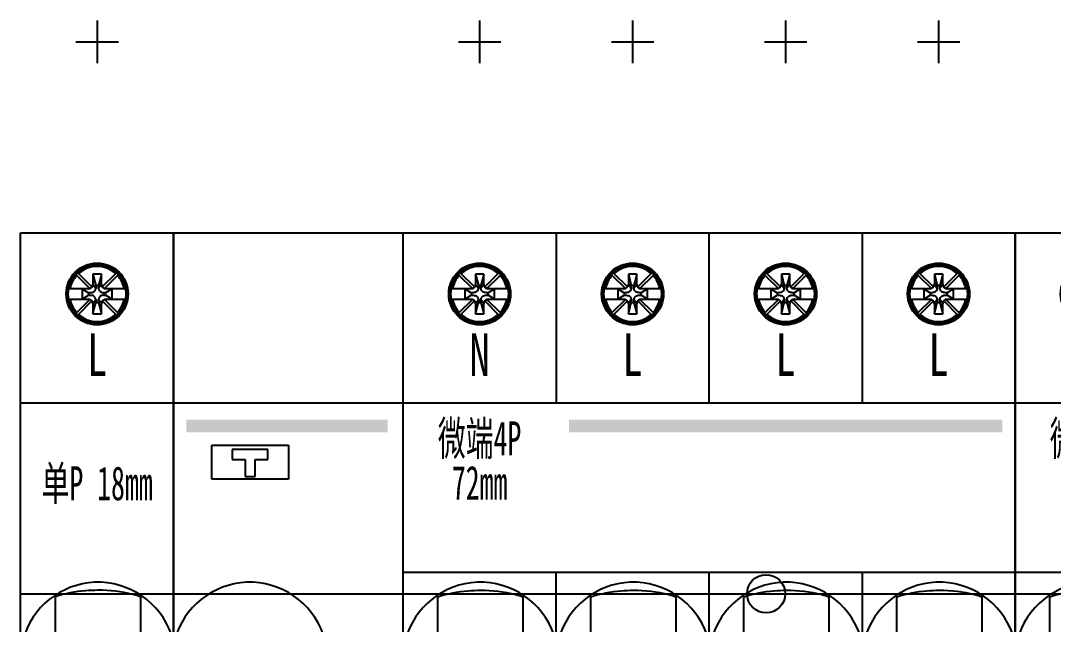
# Model space of a CAD drawing. Extents: x 1408835 to 1409435, y 398681 to 399681.
# Drawn here: x 1408989.8 to 1409111.3, y 398884 to 398955.1 of the extents above; entities that cross this region are included whole.
import ezdxf
from ezdxf.enums import TextEntityAlignment as Align

# ---------------------------------------------------------------- set-up
doc = ezdxf.new("R2010")
doc.units = 0
doc.header["$MEASUREMENT"] = 0
doc.styles.add('LY-SJ-元器件', font='', dxfattribs={"width": 0.6, "height": 4})
doc.styles.get('LY-SJ-元器件').set_extended_font_data('SimSun')

# ---------------------------------------------------------------- blocks, each defined once
blk = doc.blocks.new('微端1PN+ELE-45mm-2022.2')
h = blk.add_hatch(color=3)
h.dxf.hatch_style = 1
h.paths.add_polyline_path([(43.17, 19), (43.17, 20.5), (19.5, 20.5), (19.5, 19)])
at = {"color": 1}
for p, q in [((9, 67.5), (9, 62.5)), ((6.5, 65), (11.5, 65)), ((0, 0), (45, 0))]:
    blk.add_line(p, q, dxfattribs=at)
at = {"color": 0}
for p, q in [((0, 42.5), (45, 42.5)), ((0, -42.5), (0, 42.5)), ((18, -42.5), (18, 42.5)), ((18, 42.5), (18, -42.5)), ((45, -42.5), (45, 42.5)), ((0, 22.5), (45, 22.5)), ((22.5, 17.5), (31.5, 17.5)), ((22.5, 13.5), (22.5, 17.5)), ((31.5, 17.5), (31.5, 13.5)), ((24.9, 17), (24.9, 15.8)), ((29.1, 17), (24.9, 17)), ((24.9, 15.8), (26.4, 15.8)), ((26.4, 15.8), (26.4, 13.8)), ((27.6, 13.8), (27.6, 15.8)), ((27.6, 15.8), (29.1, 15.8)), ((29.1, 15.8), (29.1, 17)), ((31.5, 13.5), (22.5, 13.5)), ((26.4, 13.8), (27.6, 13.8))]:
    blk.add_line(p, q, dxfattribs=at)
at = {"color": 0, "linetype": 'Continuous', "lineweight": 25}
for p, q in [((6.7, 37.82), (6.49, 37.61)), ((6.81, 37.71), (6.7, 37.82)), ((8.39, 36.13), (6.81, 37.71)), ((11.19, 37.71), (9.61, 36.13)), ((11.3, 37.82), (11.19, 37.71)), ((11.51, 37.61), (11.3, 37.82)), ((6.49, 37.61), (6.6, 37.5)), ((6.6, 37.5), (8.15, 35.95)), ((8.5, 37.66), (8.5, 36.46)), ((8.5, 37.66), (8.85, 36.31)), ((9.5, 37.66), (8.5, 37.66)), ((8.5, 36.46), (8.85, 35.96)), ((9.5, 37.66), (9.15, 36.31)), ((9.5, 36.46), (9.15, 35.96)), ((9.5, 36.46), (9.5, 37.66)), ((9.85, 35.95), (11.4, 37.5)), ((11.4, 37.5), (11.51, 37.61)), ((7.95, 35.91), (5.59, 35.91)), ((7.25, 35.91), (8, 35.46)), ((7.25, 35.91), (7.25, 34.71)), ((8.25, 35.46), (8, 35.46)), ((8, 35.46), (8, 35.16)), ((9.15, 36.31), (8.85, 36.31)), ((8.85, 36.31), (8.85, 35.96)), ((9.15, 35.96), (9.15, 36.31)), ((10, 35.46), (9.75, 35.46)), ((10.75, 35.91), (10, 35.46)), ((10, 35.16), (10, 35.46)), ((12.42, 35.91), (10.05, 35.91)), ((10.75, 34.71), (10.75, 35.91)), ((5.58, 34.71), (7.95, 34.71)), ((8.15, 34.67), (6.6, 33.12)), ((6.81, 32.91), (8.39, 34.49)), ((7.25, 34.71), (8, 35.16)), ((8, 35.16), (8.25, 35.16)), ((8.5, 34.16), (8.85, 34.65)), ((8.5, 32.96), (8.85, 34.31)), ((8.5, 34.16), (8.5, 32.96)), ((8.85, 34.65), (8.85, 34.31)), ((8.85, 34.31), (9.15, 34.31)), ((9.15, 34.31), (9.15, 34.66)), ((9.5, 34.16), (9.15, 34.66)), ((9.15, 34.31), (9.5, 32.96)), ((9.5, 32.96), (9.5, 34.16)), ((9.61, 34.49), (11.19, 32.91)), ((9.75, 35.16), (10, 35.16)), ((11.4, 33.12), (9.85, 34.67)), ((10.75, 34.71), (10, 35.16)), ((10.05, 34.71), (12.41, 34.71)), ((6.6, 33.12), (6.49, 33.01)), ((6.49, 33.01), (6.7, 32.8)), ((6.7, 32.8), (6.81, 32.91)), ((8.5, 32.96), (9.5, 32.96)), ((11.19, 32.91), (11.3, 32.8)), ((11.3, 32.8), (11.51, 33.01)), ((11.51, 33.01), (11.4, 33.12)), ((9, 31.81), (9, 32.06)), ((4.1, -12.22), (4.1, -0.35)), ((14.1, -0.35), (14.1, -12.22))]:
    blk.add_line(p, q, dxfattribs=at)
at = {"color": 0}
for radius in [3.64, 3.39]:
    blk.add_circle((9, 35.31), radius, dxfattribs=at)
at = {"color": 0, "linetype": 'Continuous', "lineweight": 25}
blk.add_circle((9, 35.31), 3.5, dxfattribs=at)
for centre, radius, start, end in [((9, 35.31), 3.25, 47.6454, 132.3546), ((9, 35.31), 3.25, 137.6454, 169.3613), ((7.95, 36.46), 0.552, 270, 360), ((10.05, 36.46), 0.552, 180, 270), ((9, 35.31), 3.25, 10.6387, 42.3546), ((8.06, 37.76), 2.31, 274.6869, 276.011), ((8.18, 36.73), 1.27, 275.7409, 278.1372), ((8.25, 36.21), 0.747, 278.1332, 282.1859), ((8.31, 35.96), 0.494, 282.0203, 298.836), ((8.23, 36.09), 0.641, 299.0084, 316.9423), ((8.33, 36), 0.506, 316.5183, 337.4465), ((8.03, 36.13), 0.834, 337.6013, 343.0532), ((6.62, 36.56), 2.31, 342.9388, 344.9228), ((11.38, 36.56), 2.31, 195.0773, 196.4013), ((10.39, 36.26), 1.27, 196.1312, 198.5273), ((9.89, 36.09), 0.747, 198.5233, 202.5755), ((9.65, 35.99), 0.49, 202.3673, 217.7617), ((9.77, 36.09), 0.636, 218.1132, 238.5766), ((9.7, 35.97), 0.5, 238.269, 257.922), ((9.77, 36.3), 0.834, 257.9903, 263.442), ((9.94, 37.76), 2.31, 263.3277, 265.3115), ((9, 35.31), 3.25, 190.6387, 222.3546), ((7.95, 34.16), 0.552, 0, 90), ((8.06, 32.85), 2.31, 83.234, 85.2255), ((8.23, 34.32), 0.834, 77.8753, 83.3489), ((8.3, 34.65), 0.5, 58.0737, 77.8061), ((8.23, 34.53), 0.636, 37.8376, 58.3835), ((8.35, 34.62), 0.49, 22.029, 37.4855), ((8.11, 34.52), 0.747, 18.1694, 22.2379), ((7.61, 34.36), 1.27, 15.7681, 18.1735), ((6.61, 34.07), 2.31, 14.7102, 16.0393), ((11.38, 34.06), 2.31, 162.9388, 164.9228), ((9.97, 34.49), 0.834, 157.6013, 163.0532), ((9.67, 34.62), 0.506, 136.5183, 157.4465), ((9.77, 34.53), 0.641, 119.0082, 136.9423), ((9.69, 34.65), 0.494, 102.021, 118.8359), ((10.05, 34.16), 0.552, 90, 180), ((9.75, 34.41), 0.747, 98.1342, 102.1867), ((9.82, 33.89), 1.27, 95.7421, 98.1383), ((9.94, 32.85), 2.31, 94.6881, 96.0122), ((9, 35.31), 3.25, 317.6454, 349.3613), ((9, 35.31), 3.25, 227.6454, 312.3546), ((9.14, -7.83), 9.19, 87.8849, 160.4296), ((9.04, -7.86), 9.23, 15.0474, 87.2502), ((27, -7.83), 9.19, 87.8849, 160.4296), ((26.9, -7.86), 9.23, 15.0474, 87.2502), ((8.91, -15.23), 15.64, 94.6966, 107.9265), ((9.1, -16.72), 17.13, 89.9904, 94.9002), ((9.13, -16.15), 16.57, 75.7297, 90.1184), ((10, -12.56), 12.88, 72.7867, 75.5196), ((5.82, -26.43), 27.36, 72.3845, 73.0215)]:
    blk.add_arc(centre, radius, start, end, dxfattribs=at)
at = {"color": 0, "style": 'LY-SJ-元器件', "width": 0.7}
blk.add_text('L', height=5, dxfattribs=at).set_placement((9, 28.16), align=Align.MIDDLE)
at = {"color": 1, "style": 'LY-SJ-元器件', "width": 0.6}
blk.add_text('单P 18mm', height=4, dxfattribs=at).set_placement((9, 13.08), align=Align.MIDDLE)
blk = doc.blocks.new('微端4P-72mm-2022.1')
h = blk.add_hatch(color=3)
h.dxf.hatch_style = 1
h.paths.add_polyline_path([(70.5, 19), (70.5, 20.5), (19.5, 20.5), (19.5, 19)])
at = {"color": 1}
for p, q in [((9, 67.5), (9, 62.5)), ((27, 67.5), (27, 62.5)), ((45, 67.5), (45, 62.5)), ((63, 67.5), (63, 62.5)), ((6.5, 65), (11.5, 65)), ((24.5, 65), (29.5, 65)), ((42.5, 65), (47.5, 65)), ((60.5, 65), (65.5, 65)), ((0, 0), (72, 0))]:
    blk.add_line(p, q, dxfattribs=at)
at = {"color": 0}
for p, q in [((0, 42.5), (72, 42.5)), ((0, -42.5), (0, 42.5)), ((18, 42.5), (18, 22.5)), ((36, 22.5), (36, 42.5)), ((54, 42.5), (54, 22.5)), ((72, 42.5), (72, -42.5)), ((0, 22.5), (72, 22.5)), ((72, 2.5), (0, 2.5)), ((18, -12.97), (18, 2.5)), ((36, -12.97), (36, 2.5)), ((54, 2.5), (54, -42.5))]:
    blk.add_line(p, q, dxfattribs=at)
at = {"color": 0, "linetype": 'Continuous', "lineweight": 25}
for p, q in [((6.7, 37.82), (6.49, 37.61)), ((6.81, 37.71), (6.7, 37.82)), ((8.39, 36.13), (6.81, 37.71)), ((11.19, 37.71), (9.61, 36.13)), ((11.3, 37.82), (11.19, 37.71)), ((11.51, 37.61), (11.3, 37.82)), ((24.7, 37.82), (24.49, 37.61)), ((24.81, 37.71), (24.7, 37.82)), ((26.39, 36.13), (24.81, 37.71)), ((29.19, 37.71), (27.61, 36.13)), ((29.3, 37.82), (29.19, 37.71)), ((29.51, 37.61), (29.3, 37.82)), ((42.7, 37.82), (42.49, 37.61)), ((42.81, 37.71), (42.7, 37.82)), ((44.39, 36.13), (42.81, 37.71)), ((47.19, 37.71), (45.61, 36.13)), ((47.3, 37.82), (47.19, 37.71)), ((47.51, 37.61), (47.3, 37.82)), ((60.7, 37.82), (60.49, 37.61)), ((60.81, 37.71), (60.7, 37.82)), ((62.39, 36.13), (60.81, 37.71)), ((65.19, 37.71), (63.61, 36.13)), ((65.3, 37.82), (65.19, 37.71)), ((65.51, 37.61), (65.3, 37.82)), ((6.49, 37.61), (6.6, 37.5)), ((6.6, 37.5), (8.15, 35.95)), ((9.5, 37.66), (8.5, 37.66)), ((8.5, 37.66), (8.5, 36.46)), ((8.5, 37.66), (8.85, 36.31)), ((8.5, 36.46), (8.85, 35.96)), ((9.5, 37.66), (9.15, 36.31)), ((9.5, 36.46), (9.15, 35.96)), ((9.5, 36.46), (9.5, 37.66)), ((9.85, 35.95), (11.4, 37.5)), ((11.4, 37.5), (11.51, 37.61)), ((24.49, 37.61), (24.6, 37.5)), ((24.6, 37.5), (26.15, 35.95)), ((26.5, 37.66), (26.5, 36.46)), ((27.5, 37.66), (26.5, 37.66)), ((26.5, 37.66), (26.85, 36.31)), ((26.5, 36.46), (26.85, 35.96)), ((27.5, 37.66), (27.15, 36.31)), ((27.5, 36.46), (27.15, 35.96)), ((27.5, 36.46), (27.5, 37.66)), ((27.85, 35.95), (29.4, 37.5)), ((29.4, 37.5), (29.51, 37.61)), ((42.49, 37.61), (42.6, 37.5)), ((42.6, 37.5), (44.15, 35.95)), ((44.5, 37.66), (44.5, 36.46)), ((45.5, 37.66), (44.5, 37.66)), ((44.5, 37.66), (44.85, 36.31)), ((44.5, 36.46), (44.85, 35.96)), ((45.5, 37.66), (45.15, 36.31)), ((45.5, 36.46), (45.15, 35.96)), ((45.5, 36.46), (45.5, 37.66)), ((45.85, 35.95), (47.4, 37.5)), ((47.4, 37.5), (47.51, 37.61)), ((60.49, 37.61), (60.6, 37.5)), ((60.6, 37.5), (62.15, 35.95)), ((62.5, 37.66), (62.5, 36.46)), ((62.5, 37.66), (62.85, 36.31)), ((63.5, 37.66), (62.5, 37.66)), ((62.5, 36.46), (62.85, 35.96)), ((63.5, 37.66), (63.15, 36.31)), ((63.5, 36.46), (63.15, 35.96)), ((63.5, 36.46), (63.5, 37.66)), ((63.85, 35.95), (65.4, 37.5)), ((65.4, 37.5), (65.51, 37.61)), ((7.95, 35.91), (5.59, 35.91)), ((7.25, 35.91), (7.25, 34.71)), ((7.25, 35.91), (8, 35.46)), ((8, 35.46), (8, 35.16)), ((8.25, 35.46), (8, 35.46)), ((9.15, 36.31), (8.85, 36.31)), ((8.85, 36.31), (8.85, 35.96)), ((9.15, 35.96), (9.15, 36.31)), ((10, 35.46), (9.75, 35.46)), ((10.75, 35.91), (10, 35.46)), ((10, 35.16), (10, 35.46)), ((12.42, 35.91), (10.05, 35.91)), ((10.75, 34.71), (10.75, 35.91)), ((25.95, 35.91), (23.59, 35.91)), ((25.25, 35.91), (25.25, 34.71)), ((25.25, 35.91), (26, 35.46)), ((26, 35.46), (26, 35.16)), ((26.25, 35.46), (26, 35.46)), ((27.15, 36.31), (26.85, 36.31)), ((26.85, 36.31), (26.85, 35.96)), ((27.15, 35.96), (27.15, 36.31)), ((28, 35.46), (27.75, 35.46)), ((28.75, 35.91), (28, 35.46)), ((28, 35.16), (28, 35.46)), ((30.42, 35.91), (28.05, 35.91)), ((28.75, 34.71), (28.75, 35.91)), ((43.95, 35.91), (41.59, 35.91)), ((43.25, 35.91), (43.25, 34.71)), ((43.25, 35.91), (44, 35.46)), ((44, 35.46), (44, 35.16)), ((44.25, 35.46), (44, 35.46)), ((44.85, 36.31), (44.85, 35.96)), ((45.15, 36.31), (44.85, 36.31)), ((45.15, 35.96), (45.15, 36.31)), ((46, 35.46), (45.75, 35.46)), ((46.75, 35.91), (46, 35.46)), ((46, 35.16), (46, 35.46)), ((48.42, 35.91), (46.05, 35.91)), ((46.75, 34.71), (46.75, 35.91)), ((61.95, 35.91), (59.59, 35.91)), ((61.25, 35.91), (61.25, 34.71)), ((61.25, 35.91), (62, 35.46)), ((62, 35.46), (62, 35.16)), ((62.25, 35.46), (62, 35.46)), ((62.85, 36.31), (62.85, 35.96)), ((63.15, 36.31), (62.85, 36.31)), ((63.15, 35.96), (63.15, 36.31)), ((64, 35.46), (63.75, 35.46)), ((64.75, 35.91), (64, 35.46)), ((64, 35.16), (64, 35.46)), ((66.42, 35.91), (64.05, 35.91)), ((64.75, 34.71), (64.75, 35.91)), ((5.58, 34.71), (7.95, 34.71)), ((8.15, 34.67), (6.6, 33.12)), ((6.81, 32.91), (8.39, 34.49)), ((7.25, 34.71), (8, 35.16)), ((8, 35.16), (8.25, 35.16)), ((8.5, 34.16), (8.85, 34.65)), ((8.5, 32.96), (8.85, 34.31)), ((8.5, 34.16), (8.5, 32.96)), ((8.85, 34.65), (8.85, 34.31)), ((8.85, 34.31), (9.15, 34.31)), ((9.15, 34.31), (9.15, 34.66)), ((9.5, 34.16), (9.15, 34.66)), ((9.15, 34.31), (9.5, 32.96)), ((9.5, 32.96), (9.5, 34.16)), ((9.61, 34.49), (11.19, 32.91)), ((9.75, 35.16), (10, 35.16)), ((11.4, 33.12), (9.85, 34.67)), ((10.75, 34.71), (10, 35.16)), ((10.05, 34.71), (12.41, 34.71)), ((23.58, 34.71), (25.95, 34.71)), ((26.15, 34.67), (24.6, 33.12)), ((24.81, 32.91), (26.39, 34.49)), ((25.25, 34.71), (26, 35.16)), ((26, 35.16), (26.25, 35.16)), ((26.5, 34.16), (26.85, 34.65)), ((26.5, 32.96), (26.85, 34.31)), ((26.5, 34.16), (26.5, 32.96)), ((26.85, 34.65), (26.85, 34.31)), ((26.85, 34.31), (27.15, 34.31)), ((27.15, 34.31), (27.15, 34.66)), ((27.5, 34.16), (27.15, 34.66)), ((27.15, 34.31), (27.5, 32.96)), ((27.5, 32.96), (27.5, 34.16)), ((27.61, 34.49), (29.19, 32.91)), ((27.75, 35.16), (28, 35.16)), ((29.4, 33.12), (27.85, 34.67)), ((28.75, 34.71), (28, 35.16)), ((28.05, 34.71), (30.41, 34.71)), ((41.58, 34.71), (43.95, 34.71)), ((44.15, 34.67), (42.6, 33.12)), ((42.81, 32.91), (44.39, 34.49)), ((43.25, 34.71), (44, 35.16)), ((44, 35.16), (44.25, 35.16)), ((44.5, 34.16), (44.85, 34.65)), ((44.5, 32.96), (44.85, 34.31)), ((44.5, 34.16), (44.5, 32.96)), ((44.85, 34.65), (44.85, 34.31)), ((44.85, 34.31), (45.15, 34.31)), ((45.15, 34.31), (45.15, 34.66)), ((45.5, 34.16), (45.15, 34.66)), ((45.15, 34.31), (45.5, 32.96)), ((45.5, 32.96), (45.5, 34.16)), ((45.61, 34.49), (47.19, 32.91)), ((45.75, 35.16), (46, 35.16)), ((47.4, 33.12), (45.85, 34.67)), ((46.75, 34.71), (46, 35.16)), ((46.05, 34.71), (48.41, 34.71)), ((59.58, 34.71), (61.95, 34.71)), ((62.15, 34.67), (60.6, 33.12)), ((60.81, 32.91), (62.39, 34.49)), ((61.25, 34.71), (62, 35.16)), ((62, 35.16), (62.25, 35.16)), ((62.5, 34.16), (62.85, 34.65)), ((62.5, 32.96), (62.85, 34.31)), ((62.5, 34.16), (62.5, 32.96)), ((62.85, 34.65), (62.85, 34.31)), ((62.85, 34.31), (63.15, 34.31)), ((63.15, 34.31), (63.15, 34.66)), ((63.5, 34.16), (63.15, 34.66)), ((63.15, 34.31), (63.5, 32.96)), ((63.5, 32.96), (63.5, 34.16)), ((63.61, 34.49), (65.19, 32.91)), ((63.75, 35.16), (64, 35.16)), ((65.4, 33.12), (63.85, 34.67)), ((64.75, 34.71), (64, 35.16)), ((64.05, 34.71), (66.41, 34.71)), ((6.6, 33.12), (6.49, 33.01)), ((6.49, 33.01), (6.7, 32.8)), ((6.7, 32.8), (6.81, 32.91)), ((8.5, 32.96), (9.5, 32.96)), ((11.19, 32.91), (11.3, 32.8)), ((11.3, 32.8), (11.51, 33.01)), ((11.51, 33.01), (11.4, 33.12)), ((24.6, 33.12), (24.49, 33.01)), ((24.49, 33.01), (24.7, 32.8)), ((24.7, 32.8), (24.81, 32.91)), ((26.5, 32.96), (27.5, 32.96)), ((29.19, 32.91), (29.3, 32.8)), ((29.3, 32.8), (29.51, 33.01)), ((29.51, 33.01), (29.4, 33.12)), ((42.6, 33.12), (42.49, 33.01)), ((42.49, 33.01), (42.7, 32.8)), ((42.7, 32.8), (42.81, 32.91)), ((44.5, 32.96), (45.5, 32.96)), ((47.19, 32.91), (47.3, 32.8)), ((47.3, 32.8), (47.51, 33.01)), ((47.51, 33.01), (47.4, 33.12)), ((60.6, 33.12), (60.49, 33.01)), ((60.49, 33.01), (60.7, 32.8)), ((60.7, 32.8), (60.81, 32.91)), ((62.5, 32.96), (63.5, 32.96)), ((65.19, 32.91), (65.3, 32.8)), ((65.3, 32.8), (65.51, 33.01)), ((65.51, 33.01), (65.4, 33.12)), ((9, 31.81), (9, 32.06)), ((27, 31.81), (27, 32.06)), ((45, 31.81), (45, 32.06)), ((63, 31.81), (63, 32.06)), ((4.1, -12.22), (4.1, -0.35)), ((14.1, -0.35), (14.1, -12.22)), ((22.1, -12.22), (22.1, -0.35)), ((32.1, -0.35), (32.1, -12.22)), ((40.1, -12.22), (40.1, -0.35)), ((50.1, -0.35), (50.1, -12.22)), ((58.1, -12.22), (58.1, -0.35)), ((68.1, -0.35), (68.1, -12.22))]:
    blk.add_line(p, q, dxfattribs=at)
for points in [[(8.85, 35.96, -0.008657), (8.83, 35.88, -0.023793), (8.8, 35.81, -0.091571), (8.7, 35.65, -0.078411), (8.54, 35.53, -0.073505), (8.41, 35.48, -0.017685), (8.36, 35.47, -0.010456), (8.3, 35.46, -0.005778), (8.25, 35.46)], [(9.75, 35.46, -0.008656), (9.67, 35.47, -0.023792), (9.59, 35.48, -0.085963), (9.43, 35.54, -0.089526), (9.26, 35.69, -0.067272), (9.2, 35.81, -0.017683), (9.18, 35.86, -0.010455), (9.16, 35.91, -0.005777), (9.15, 35.96)], [(26.85, 35.96, -0.008657), (26.83, 35.88, -0.023793), (26.8, 35.81, -0.091571), (26.7, 35.65, -0.078411), (26.54, 35.53, -0.073505), (26.41, 35.48, -0.017685), (26.36, 35.47, -0.010456), (26.3, 35.46, -0.005778), (26.25, 35.46)], [(27.75, 35.46, -0.008656), (27.67, 35.47, -0.023792), (27.59, 35.48, -0.085963), (27.43, 35.54, -0.089526), (27.26, 35.69, -0.067272), (27.2, 35.81, -0.017683), (27.18, 35.86, -0.010455), (27.16, 35.91, -0.005777), (27.15, 35.96)], [(44.85, 35.96, -0.008657), (44.83, 35.88, -0.023793), (44.8, 35.81, -0.091571), (44.7, 35.65, -0.078411), (44.54, 35.53, -0.073505), (44.41, 35.48, -0.017685), (44.36, 35.47, -0.010456), (44.3, 35.46, -0.005778), (44.25, 35.46)], [(45.75, 35.46, -0.008656), (45.67, 35.47, -0.023792), (45.59, 35.48, -0.085963), (45.43, 35.54, -0.089526), (45.26, 35.69, -0.067272), (45.2, 35.81, -0.017683), (45.18, 35.86, -0.010455), (45.16, 35.91, -0.005777), (45.15, 35.96)], [(62.85, 35.96, -0.008657), (62.83, 35.88, -0.023793), (62.8, 35.81, -0.091571), (62.7, 35.65, -0.078411), (62.54, 35.53, -0.073505), (62.41, 35.48, -0.017685), (62.36, 35.47, -0.010456), (62.3, 35.46, -0.005778), (62.25, 35.46)], [(63.75, 35.46, -0.008656), (63.67, 35.47, -0.023792), (63.59, 35.48, -0.085963), (63.43, 35.54, -0.089526), (63.26, 35.69, -0.067272), (63.2, 35.81, -0.017683), (63.18, 35.86, -0.010455), (63.16, 35.91, -0.005777), (63.15, 35.96)], [(8.25, 35.16, -0.00869), (8.33, 35.15, -0.023887), (8.41, 35.14, -0.086312), (8.57, 35.07, -0.089889), (8.74, 34.92, -0.067544), (8.8, 34.81, -0.017754), (8.82, 34.76, -0.010496), (8.84, 34.71, -0.005799), (8.85, 34.65)], [(9.15, 34.66, -0.008657), (9.17, 34.74, -0.023793), (9.2, 34.81, -0.091571), (9.3, 34.96, -0.078412), (9.46, 35.09, -0.073501), (9.59, 35.14, -0.017684), (9.64, 35.15, -0.010456), (9.7, 35.15, -0.005777), (9.75, 35.16)], [(26.25, 35.16, -0.00869), (26.33, 35.15, -0.023887), (26.41, 35.14, -0.086312), (26.57, 35.07, -0.089889), (26.74, 34.92, -0.067544), (26.8, 34.81, -0.017754), (26.82, 34.76, -0.010496), (26.84, 34.71, -0.005799), (26.85, 34.65)], [(27.15, 34.66, -0.008657), (27.17, 34.74, -0.023793), (27.2, 34.81, -0.091571), (27.3, 34.96, -0.078412), (27.46, 35.09, -0.073501), (27.59, 35.14, -0.017684), (27.64, 35.15, -0.010456), (27.7, 35.15, -0.005777), (27.75, 35.16)], [(44.25, 35.16, -0.00869), (44.33, 35.15, -0.023887), (44.41, 35.14, -0.086312), (44.57, 35.07, -0.089889), (44.74, 34.92, -0.067544), (44.8, 34.81, -0.017754), (44.82, 34.76, -0.010496), (44.84, 34.71, -0.005799), (44.85, 34.65)], [(45.15, 34.66, -0.008657), (45.17, 34.74, -0.023793), (45.2, 34.81, -0.091571), (45.3, 34.96, -0.078412), (45.46, 35.09, -0.073501), (45.59, 35.14, -0.017684), (45.64, 35.15, -0.010456), (45.7, 35.15, -0.005777), (45.75, 35.16)], [(62.25, 35.16, -0.00869), (62.33, 35.15, -0.023887), (62.41, 35.14, -0.086312), (62.57, 35.07, -0.089889), (62.74, 34.92, -0.067544), (62.8, 34.81, -0.017754), (62.82, 34.76, -0.010496), (62.84, 34.71, -0.005799), (62.85, 34.65)], [(63.15, 34.66, -0.008657), (63.17, 34.74, -0.023793), (63.2, 34.81, -0.091571), (63.3, 34.96, -0.078412), (63.46, 35.09, -0.073501), (63.59, 35.14, -0.017684), (63.64, 35.15, -0.010456), (63.7, 35.15, -0.005777), (63.75, 35.16)], [(17.95, -5.47, 0.325898), (9.48, 1.36, 0.327549), (0.48, -4.75, 0.019903), (0.25, -5.47)], [(35.95, -5.47, 0.325898), (27.48, 1.36, 0.327549), (18.48, -4.75, 0.019903), (18.25, -5.47)], [(53.95, -5.47, 0.325898), (45.48, 1.36, 0.327549), (36.48, -4.75, 0.019903), (36.25, -5.47)], [(71.95, -5.47, 0.325898), (63.48, 1.36, 0.327549), (54.48, -4.75, 0.019903), (54.25, -5.47)], [(4.1, -0.35, -0.057791), (7.63, 0.35, -0.021426), (9.1, 0.42)], [(9.1, 0.42, -0.062866), (13.22, -0.09, -0.011925), (13.81, -0.26, -0.00278), (14.1, -0.35)], [(22.1, -0.35, -0.057791), (25.63, 0.35, -0.021426), (27.1, 0.42)], [(27.1, 0.42, -0.062866), (31.22, -0.09, -0.011925), (31.81, -0.26, -0.00278), (32.1, -0.35)], [(40.1, -0.35, -0.057791), (43.63, 0.35, -0.021426), (45.1, 0.42)], [(45.1, 0.42, -0.062866), (49.22, -0.09, -0.011925), (49.81, -0.26, -0.00278), (50.1, -0.35)], [(58.1, -0.35, -0.057791), (61.63, 0.35, -0.021426), (63.1, 0.42)], [(63.1, 0.42, -0.062866), (67.22, -0.09, -0.011925), (67.81, -0.26, -0.00278), (68.1, -0.35)]]:
    blk.add_lwpolyline(points, format="xyb", dxfattribs=at)
at = {"color": 0}
for centre, radius in [((9, 35.31), 3.64), ((27, 35.31), 3.64), ((45, 35.31), 3.64), ((63, 35.31), 3.64), ((9, 35.31), 3.39), ((27, 35.31), 3.39), ((45, 35.31), 3.39), ((63, 35.31), 3.39)]:
    blk.add_circle(centre, radius, dxfattribs=at)
at = {"color": 0, "linetype": 'Continuous', "lineweight": 25}
for centre in [(9, 35.31), (27, 35.31), (45, 35.31), (63, 35.31)]:
    blk.add_circle(centre, 3.5, dxfattribs=at)
for centre, radius, start, end in [((9, 35.31), 3.25, 47.6454, 132.3546), ((27, 35.31), 3.25, 47.6454, 132.3546), ((45, 35.31), 3.25, 47.6454, 132.3546), ((63, 35.31), 3.25, 47.6454, 132.3546), ((9, 35.31), 3.25, 137.6454, 169.3613), ((7.95, 36.46), 0.552, 270, 360), ((10.05, 36.46), 0.552, 180, 270), ((9, 35.31), 3.25, 10.6387, 42.3546), ((27, 35.31), 3.25, 137.6454, 169.3613), ((25.95, 36.46), 0.552, 270, 360), ((28.05, 36.46), 0.552, 180, 270), ((27, 35.31), 3.25, 10.6387, 42.3546), ((45, 35.31), 3.25, 137.6454, 169.3613), ((43.95, 36.46), 0.552, 270, 360), ((46.05, 36.46), 0.552, 180, 270), ((45, 35.31), 3.25, 10.6387, 42.3546), ((63, 35.31), 3.25, 137.6454, 169.3613), ((61.95, 36.46), 0.552, 270, 360), ((64.05, 36.46), 0.552, 180, 270), ((63, 35.31), 3.25, 10.6387, 42.3546), ((9, 35.31), 3.25, 190.6387, 222.3546), ((7.95, 34.16), 0.552, 0, 90), ((10.05, 34.16), 0.552, 90, 180), ((9, 35.31), 3.25, 317.6454, 349.3613), ((27, 35.31), 3.25, 190.6387, 222.3546), ((25.95, 34.16), 0.552, 0, 90), ((28.05, 34.16), 0.552, 90, 180), ((27, 35.31), 3.25, 317.6454, 349.3613), ((45, 35.31), 3.25, 190.6387, 222.3546), ((43.95, 34.16), 0.552, 0, 90), ((46.05, 34.16), 0.552, 90, 180), ((45, 35.31), 3.25, 317.6454, 349.3613), ((63, 35.31), 3.25, 190.6387, 222.3546), ((61.95, 34.16), 0.552, 0, 90), ((64.05, 34.16), 0.552, 90, 180), ((63, 35.31), 3.25, 317.6454, 349.3613), ((9, 35.31), 3.25, 227.6454, 312.3546), ((27, 35.31), 3.25, 227.6454, 312.3546), ((45, 35.31), 3.25, 227.6454, 312.3546), ((63, 35.31), 3.25, 227.6454, 312.3546)]:
    blk.add_arc(centre, radius, start, end, dxfattribs=at)
at = {"color": 0, "style": 'LY-SJ-元器件', "width": 0.7}
for s, p in [('N', (9, 28.16)), ('L', (27, 28.16)), ('L', (45, 28.16)), ('L', (63, 28.16))]:
    blk.add_text(s, height=5, dxfattribs=at).set_placement(p, align=Align.MIDDLE)
at = {"color": 1, "style": 'LY-SJ-元器件', "width": 0.6}
for s, p in [('微端4P', (9, 18.37)), ('72mm', (9, 13.08))]:
    blk.add_text(s, height=4, dxfattribs=at).set_placement(p, align=Align.MIDDLE)

msp = doc.modelspace()

# ---------------------------------------------------------------- linework, layer by layer
at = {"color": 6}
msp.add_circle((1409077.46, 398887.57), 2.25, dxfattribs=at)

# ---------------------------------------------------------------- block references
for name, p in [('微端1PN+ELE-45mm-2022.2', (1408989.75, 398887.57)), ('微端4P-72mm-2022.1', (1409034.75, 398887.57)), ('微端4P-72mm-2022.1', (1409106.75, 398887.57))]:
    msp.add_blockref(name, p, dxfattribs=at)

doc.saveas('drawing.dxf')
